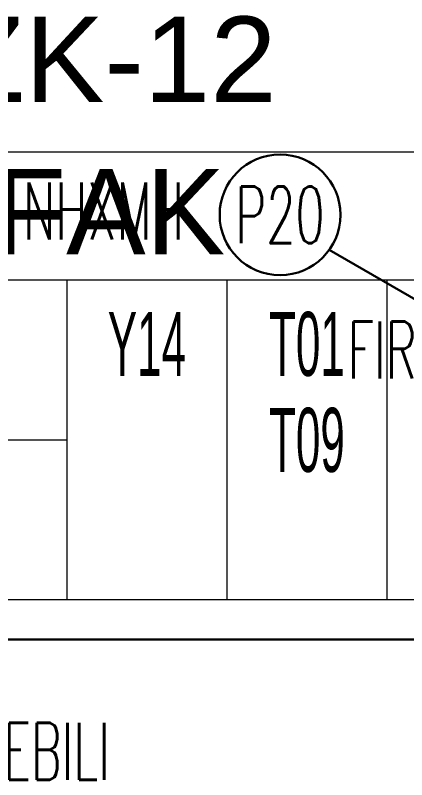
# Model space of a CAD drawing. Extents: x -1439 to 34962, y -872 to 8330.
# Drawn here: x 2880.8 to 2949.6, y 3210.9 to 3345.3 of the extents above; entities that cross this region are included whole.
import ezdxf
from ezdxf.enums import TextEntityAlignment as Align

# ---------------------------------------------------------------- set-up
doc = ezdxf.new("R2010")
doc.units = 0
doc.layers.get('0').update_dxf_attribs({"color": 9, "lineweight": 9})
for name, color, linetype, lineweight in [('21_MAHAL', 9, 'Continuous', 9), ('E-KABLO', 7, 'Continuous', 30), ('E-YAZI', 7, 'Continuous', 30)]:
    doc.layers.add(name, color=color, linetype=linetype, lineweight=lineweight)
doc.styles.add('Arial', font='arial.ttf', dxfattribs={"height": 2.5})
doc.styles.add('E-YAZI', font='txttw.shx')
doc.styles.add('MuuM_TEXT-STANDART', font='ARIALN.TTF')

# ---------------------------------------------------------------- blocks, each defined once
blk = doc.blocks.new('0_roomno2')
blk.add_lwpolyline([(19.375, -10.5), (0, -10.5), (0, 0), (19.375, 0)], close=True)
for points in [[(0, -3), (19.375, -3)], [(8.125, -3), (8.125, -10.5)], [(11.875, -3), (11.875, -10.5)], [(15.625, -3), (15.625, -10.5)], [(0, -6.75), (8.125, -6.75)]]:
    blk.add_lwpolyline(points)
at = {"style": 'MuuM_TEXT-STANDART', "width": 0.6}
blk.add_text('H:', height=1.5, dxfattribs=at).set_placement((0.35, -8.608), align=Align.MIDDLE_LEFT)
at = {"style": 'Arial'}
blk.add_attdef('ODANO', (0, 1.17), '', height=2, dxfattribs=at)
blk.add_attdef('MEKANADI', text='', height=2, dxfattribs=at).set_placement((0.35, -3), align=Align.BOTTOM_LEFT)
at = {"style": 'MuuM_TEXT-STANDART', "width": 0.6}
for tag, p in [('YER01', (10, -4.5)), ('TAVAN01', (13.75, -4.5)), ('DUVAR01', (17.5, -4.5)), ('YER02', (10, -6.75)), ('TAVAN02', (13.75, -6.75)), ('DUVAR02', (17.5, -6.75)), ('YER03', (10, -9)), ('TAVAN03', (13.75, -9)), ('DUVAR03', (17.5, -9))]:
    blk.add_attdef(tag, text='', height=1.5, dxfattribs=at).set_placement(p, align=Align.MIDDLE_CENTER)
for tag, p in [('M2', (0.35, -4.875)), ('TEMIZTAVANYUKSEKLIGI', (1.8, -8.608))]:
    blk.add_attdef(tag, text='', height=1.5, dxfattribs=at).set_placement(p, align=Align.MIDDLE_LEFT)

msp = doc.modelspace()

# ---------------------------------------------------------------- linework, layer by layer
at = {"layer": 'E-KABLO'}
msp.add_line((2936.02, 3304.04), (2964.53, 3287.59), dxfattribs=at)
at = {"layer": 'E-KABLO', "color": 6, "ltscale": 40}
msp.add_line((3034.46, 3235.55), (2829.3, 3235.55), dxfattribs=at)
at = {"layer": 'E-KABLO', "color": 7, "linetype": 'Continuous'}
msp.add_circle((2927.37, 3310.19), 10.61, dxfattribs=at)

# ---------------------------------------------------------------- block references
at = {"layer": '21_MAHAL'}
ref = msp.add_blockref('0_roomno2', (2828.97, 3321.26), dxfattribs=dict(at, xscale=7.5, yscale=7.5, zscale=7.5))
ref.add_attrib('ODANO', 'VW-ZK-12', (2828.97, 3330.04), dxfattribs={"layer": '0', "height": 15, "style": 'Arial'})
ref.add_attrib('MEKANADI', 'MUTFAK', dxfattribs={"layer": '0', "height": 15, "style": 'Arial'}).set_placement((2831.59, 3298.76), align=Align.BOTTOM_LEFT)
ref.add_attrib('M2', '#### m2', dxfattribs={"layer": '0', "height": 11.25, "style": 'MuuM_TEXT-STANDART', "width": 0.6}).set_placement((2831.59, 3284.7), align=Align.MIDDLE_LEFT)
ref.add_attrib('TEMIZTAVANYUKSEKLIGI', '2.50 m', dxfattribs={"layer": '0', "height": 11.25, "style": 'MuuM_TEXT-STANDART', "width": 0.6}).set_placement((2842.47, 3256.7), align=Align.MIDDLE_LEFT)
ref.add_attrib('YER01', 'Y14', dxfattribs={"layer": '0', "height": 11.25, "style": 'MuuM_TEXT-STANDART', "width": 0.6}).set_placement((2903.97, 3287.51), align=Align.MIDDLE_CENTER)
ref.add_attrib('TAVAN01', 'T01', dxfattribs={"layer": '0', "height": 11.25, "style": 'MuuM_TEXT-STANDART', "width": 0.6}).set_placement((2932.09, 3287.51), align=Align.MIDDLE_CENTER)
ref.add_attrib('DUVAR01', 'D07A', dxfattribs={"layer": '0', "height": 11.25, "style": 'MuuM_TEXT-STANDART', "width": 0.6}).set_placement((2960.22, 3287.51), align=Align.MIDDLE_CENTER)
ref.add_attrib('TAVAN02', 'T09', dxfattribs={"layer": '0', "height": 11.25, "style": 'MuuM_TEXT-STANDART', "width": 0.6}).set_placement((2932.09, 3270.64), align=Align.MIDDLE_CENTER)
ref.add_attrib('DUVAR02', 'D10', dxfattribs={"layer": '0', "height": 11.25, "style": 'MuuM_TEXT-STANDART', "width": 0.6}).set_placement((2960.22, 3270.64), align=Align.MIDDLE_CENTER)

# ---------------------------------------------------------------- texts
at = {"layer": 'E-KABLO', "color": 3, "linetype": 'Continuous', "style": 'E-YAZI', "width": 0.6}
for s, p in [('3X4 NHXMH', (2886.57, 3310.88)), ('P20', (2927.37, 3310.19))]:
    msp.add_text(s, height=10, dxfattribs=at).set_placement(p, align=Align.MIDDLE_CENTER)
at = {"layer": 'E-YAZI', "color": 3, "style": 'E-YAZI', "width": 0.6}
for s, p in [('FIRIN', (2939.25, 3281.42)), ('SU SEBILI', (2858.65, 3210.91))]:
    msp.add_text(s, height=10, dxfattribs=at).set_placement(p)

doc.saveas('drawing.dxf')
